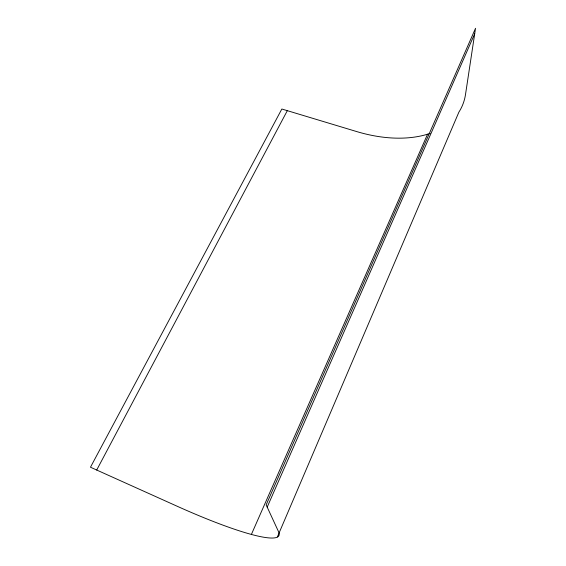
<?xml version="1.0" encoding="UTF-8"?>
<svg xmlns="http://www.w3.org/2000/svg" width="566" height="566" viewBox="0 0 566 566"><rect width="100%" height="100%" fill="white"/><g stroke="black" fill="none" stroke-linecap="round" stroke-linejoin="round"><path stroke-width="0.85" d="M277.404 536.915L458.899 112.11A115.075 71.231 27.2 0 0 465.521 94.395L475.532 28.3L266.154 504.872L278.486 531.58A144.776 19.895 26.5 0 1 175.892 505.671L90.468 467.226L281.84 109.012L356.559 131.531A115.075 71.231 27.2 0 0 430.16 133.357M251.424 534.361L427.563 134.199M267.194 507.122L474.704 33.734M96.701 470.035L287.316 110.667"/></g></svg>
